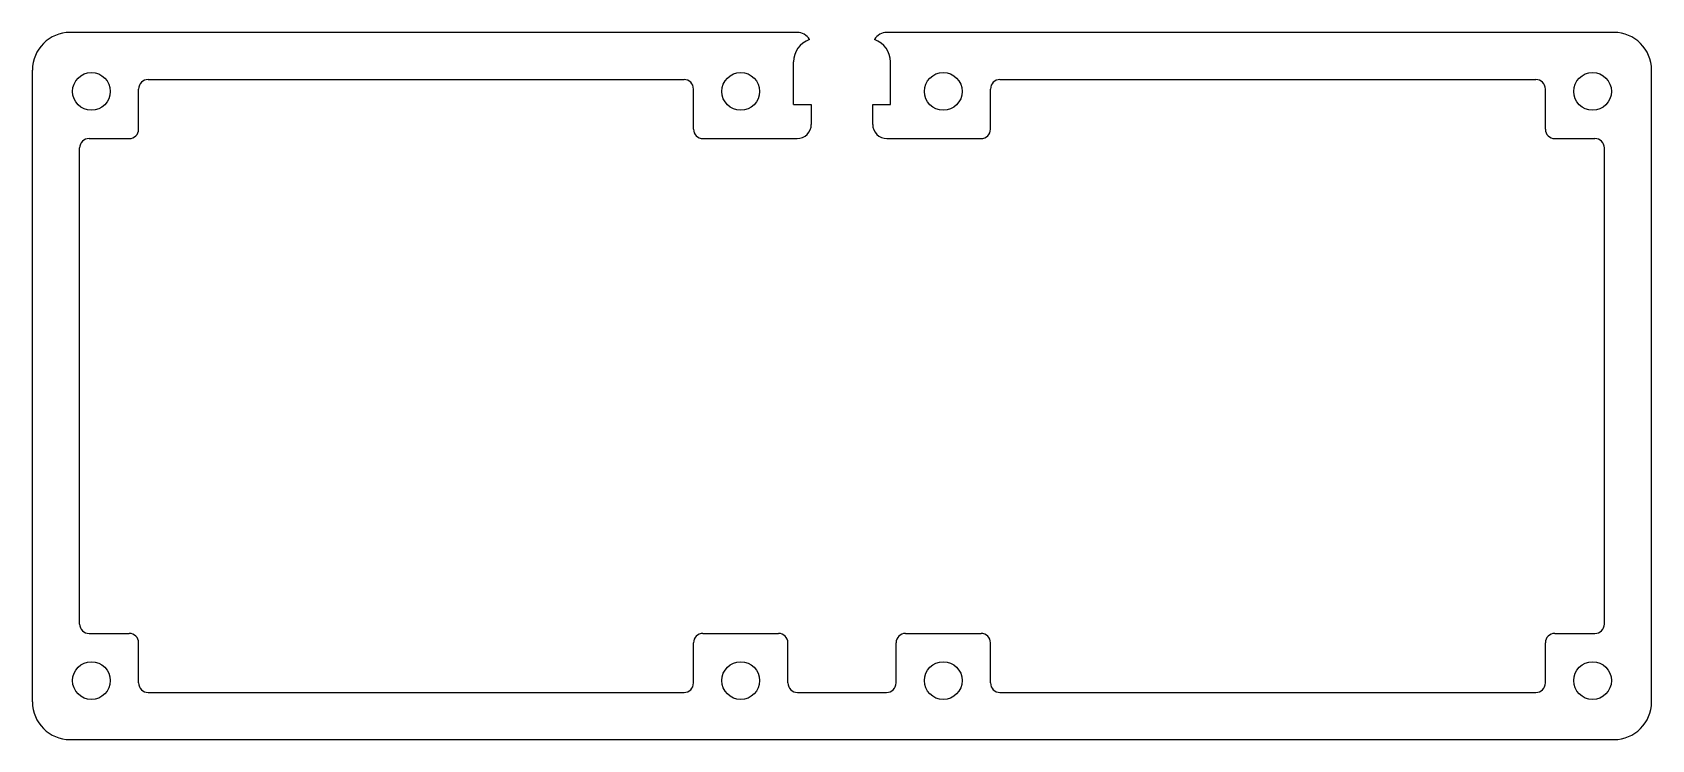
# Model space of a CAD drawing. Header units: metres. Extents: x -171 to 171, y -75 to 75.
import ezdxf

# ---------------------------------------------------------------- set-up
doc = ezdxf.new("R2010")
doc.units = ezdxf.units.M

msp = doc.modelspace()

# ---------------------------------------------------------------- linework, layer by layer
for p, q in [((-9.5, 74.93, 3.17), (-163.45, 74.93, 3.17)), ((163.45, 74.93, 3.17), (9.5, 74.93, 3.17)), ((-10.25, 59.68, 3.17), (-10.25, 68.68, 3.17)), ((10.25, 59.68, 3.17), (10.25, 68.68, 3.17)), ((-171.45, -66.93, 3.17), (-171.45, 66.93, 3.17)), ((171.45, -66.93, 3.17), (171.45, 66.93, 3.17)), ((-148.95, 54.43, 3.17), (-148.95, 62.93, 3.17)), ((-146.95, 64.93, 3.17), (-33.45, 64.93, 3.17)), ((-31.45, 54.43, 3.17), (-31.45, 62.93, 3.17)), ((31.45, 54.43, 3.17), (31.45, 62.93, 3.17)), ((33.45, 64.93, 3.17), (146.95, 64.93, 3.17)), ((148.95, 54.43, 3.17), (148.95, 62.93, 3.17)), ((-10.25, 59.68, 3.17), (-6.5, 59.68, 3.17)), ((-6.5, 59.68, 3.17), (-6.5, 55.43, 3.17)), ((6.5, 55.43, 3.17), (6.5, 59.68, 3.17)), ((6.5, 59.68, 3.17), (10.25, 59.68, 3.17)), ((-159.45, 52.43, 3.17), (-150.95, 52.43, 3.17)), ((-29.45, 52.43, 3.17), (-9.5, 52.43, 3.17)), ((9.5, 52.43, 3.17), (29.45, 52.43, 3.17)), ((150.95, 52.43, 3.17), (159.45, 52.43, 3.17)), ((-161.45, -50.43, 3.17), (-161.45, 50.43, 3.17)), ((161.45, -50.43, 3.17), (161.45, 50.43, 3.17)), ((-159.45, -52.43, 3.17), (-150.95, -52.43, 3.17)), ((-148.95, -62.93, 3.17), (-148.95, -54.43, 3.17)), ((-31.45, -62.93, 3.17), (-31.45, -54.43, 3.17)), ((-29.45, -52.43, 3.17), (-13.45, -52.43, 3.17)), ((-11.45, -62.93, 3.17), (-11.45, -54.43, 3.17)), ((11.45, -62.93, 3.17), (11.45, -54.43, 3.17)), ((13.45, -52.43, 3.17), (29.45, -52.43, 3.17)), ((31.45, -62.93, 3.17), (31.45, -54.43, 3.17)), ((148.95, -62.93, 3.17), (148.95, -54.43, 3.17)), ((150.95, -52.43, 3.17), (159.45, -52.43, 3.17)), ((-146.95, -64.93, 3.17), (-33.45, -64.93, 3.17)), ((-9.45, -64.93, 3.17), (9.45, -64.93, 3.17)), ((33.45, -64.93, 3.17), (146.95, -64.93, 3.17)), ((-163.45, -74.93, 3.17), (163.45, -74.93, 3.17))]:
    msp.add_line(p, q)
for centre in [(-158.95, 62.43, 3.17), (-21.45, 62.43, 3.17), (21.45, 62.43, 3.17), (158.95, 62.43, 3.17), (-158.95, -62.43, 3.17), (-21.45, -62.43, 3.17), (21.45, -62.43, 3.17), (158.95, -62.43, 3.17)]:
    msp.add_circle(centre, 4)
for centre, radius, start, end in [((-163.45, 66.93, 3.17), 8, 90, 180), ((-5.25, 68.68, 3.17), 5, 109.1144, 180), ((-9.5, 71.93, 3.17), 3, 29.4356, 90), ((9.5, 71.93, 3.17), 3, 90, 150.5644), ((5.25, 68.68, 3.17), 5, 0, 70.8856), ((163.45, 66.93, 3.17), 8, 0, 90), ((-146.95, 62.93, 3.17), 2, 90, 180), ((-33.45, 62.93, 3.17), 2, 360, 450), ((33.45, 62.93, 3.17), 2, 90, 180), ((146.95, 62.93, 3.17), 2, 360, 450), ((-9.5, 55.43, 3.17), 3, -90, 0), ((9.5, 55.43, 3.17), 3, 180, 270), ((-159.45, 50.43, 3.17), 2, 90, 180), ((-150.95, 54.43, 3.17), 2, -90, 0), ((-29.45, 54.43, 3.17), 2, 180, 270), ((29.45, 54.43, 3.17), 2, -90, 0), ((150.95, 54.43, 3.17), 2, 180, 270), ((159.45, 50.43, 3.17), 2, 0, 90), ((-159.45, -50.43, 3.17), 2, 180, 270), ((159.45, -50.43, 3.17), 2, -90, 0), ((-150.95, -54.43, 3.17), 2, 0, 90), ((-29.45, -54.43, 3.17), 2, 90, 180), ((-13.45, -54.43, 3.17), 2, 0, 90), ((13.45, -54.43, 3.17), 2, 90, 180), ((29.45, -54.43, 3.17), 2, 0, 90), ((150.95, -54.43, 3.17), 2, 90, 180), ((-146.95, -62.93, 3.17), 2, 180, 270), ((-33.45, -62.93, 3.17), 2, 270, 360), ((-9.45, -62.93, 3.17), 2, 180, 270), ((9.45, -62.93, 3.17), 2, 270, 360), ((33.45, -62.93, 3.17), 2, 180, 270), ((146.95, -62.93, 3.17), 2, 270, 360), ((-163.45, -66.93, 3.17), 8, 180, 270), ((163.45, -66.93, 3.17), 8, -90, 0)]:
    msp.add_arc(centre, radius, start, end)

doc.saveas('drawing.dxf')
